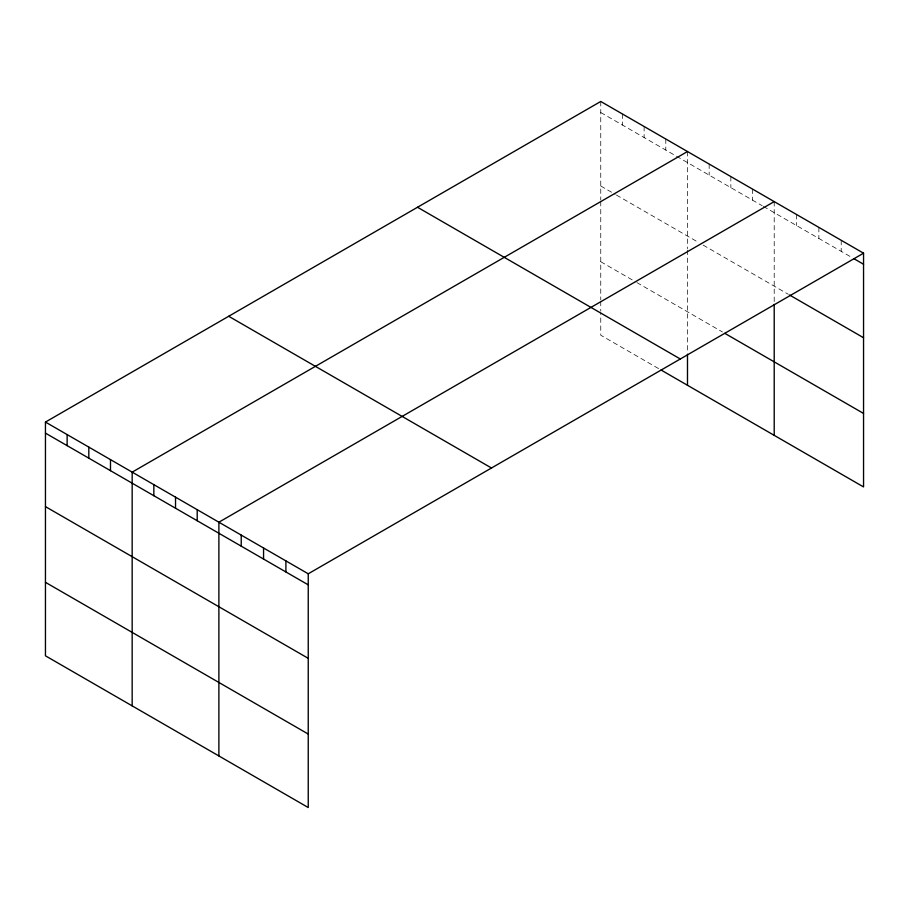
<?xml version="1.0" encoding="UTF-8"?>
<svg xmlns="http://www.w3.org/2000/svg" width="909" height="909" viewBox="0 0 909 909"><rect width="100%" height="100%" fill="white"/><g stroke="black" fill="none" stroke-linecap="round" stroke-linejoin="round"><path stroke-width="0.68" stroke-dasharray="4.54 3.41" d="M600.758 112.523L762.162 205.707M763.367 206.4L851.79 257.452M600.758 186.004L615.211 194.356M616.416 195.049L698.328 242.328M703.146 245.112L788.308 294.289M600.758 261.724L635.686 281.892M636.891 282.585L722.416 331.955M658.571 368.588L600.758 335.205L600.758 312.594M841.211 240.294L841.211 251.35M818.873 227.398L818.873 238.453M796.534 214.501L796.534 225.557M774.207 201.605L774.207 301.561M752.527 189.083L752.527 200.139M730.847 176.573L730.847 187.618M709.168 164.052L709.168 175.107M687.488 151.53L687.488 248.691M687.488 250.1L687.488 352.772M665.797 139.02L665.797 150.076M644.117 126.499L644.117 137.554M622.438 113.989L622.438 125.044M600.758 101.467L600.758 200.025M600.758 201.434L600.758 299.879M600.758 301.288L600.758 311.185"/><path stroke-width="1.36" d="M863.55 253.191L600.758 101.467L45.45 422.071L45.45 655.809L308.242 807.533L308.242 573.795L863.55 253.191L863.55 486.929L660.979 369.974M687.488 151.53L132.169 472.146L132.169 705.884M774.207 201.605L218.887 522.209L218.887 755.947M854.142 258.815L863.55 264.246M789.489 294.971L863.55 337.728M724.825 333.342L863.55 413.436M417.515 207.263L680.296 358.987M228.704 316.275L491.485 467.999M45.45 422.071L308.242 573.795M45.45 433.127L308.242 584.851M45.45 506.62L308.242 658.332M45.45 582.328L308.242 734.052M774.207 304.367L774.207 435.343M687.488 354.18L687.488 385.268M285.903 560.898L285.903 571.954M263.565 548.002L263.565 559.058M241.226 535.106L241.226 546.161M197.208 509.688L197.208 520.743M175.528 497.178L175.528 508.233M153.848 484.656L153.848 495.712M110.489 459.624L110.489 470.68M88.809 447.103L88.809 458.159M67.13 434.593L67.13 445.649"/></g></svg>
